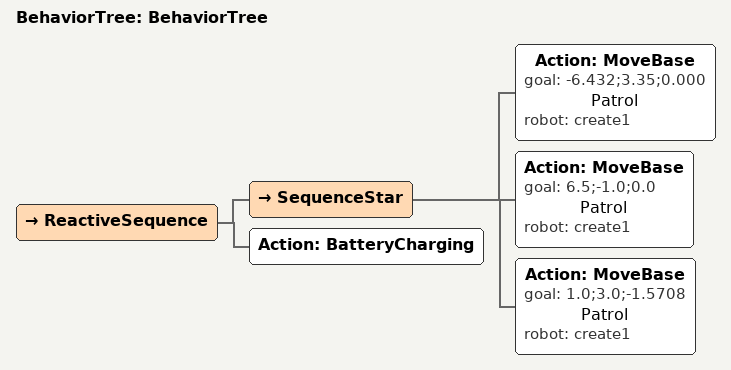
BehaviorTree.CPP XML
<?xml version="1.0"?>
<root main_tree_to_execute="BehaviorTree">
    <BehaviorTree ID="BehaviorTree">
        <ReactiveSequence>
            <SequenceStar>
                <Action ID="MoveBase" goal="-6.432;3.35;0.000" name="Patrol" robot="create1"/>
                <Action ID="MoveBase" goal="6.5;-1.0;0.0" name="Patrol" robot="create1"/>
                <Action ID="MoveBase" goal="1.0;3.0;-1.5708" name="Patrol" robot="create1"/>
            </SequenceStar>
            <Action ID="BatteryCharging"/>
        </ReactiveSequence>
    </BehaviorTree>
</root>
